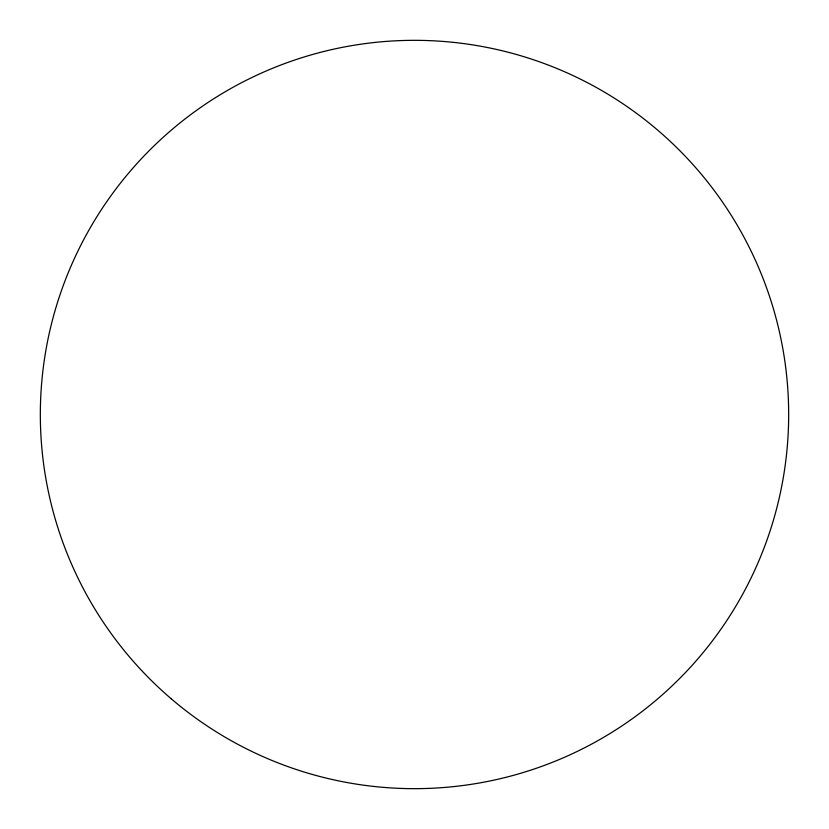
<?xml version="1.0" encoding="UTF-8"?>
<svg xmlns="http://www.w3.org/2000/svg" width="829" height="829" viewBox="0 0 829 829"><rect width="100%" height="100%" fill="white"/><g stroke="black" fill="none" stroke-linecap="round" stroke-linejoin="round"><path stroke-width="1.24" d="M171.116 698.692A374.169 374.169 0 0 0 782.307 483.172A374.169 374.169 0 0 0 290.067 61.626A374.169 374.169 0 0 0 171.116 698.692"/></g></svg>
